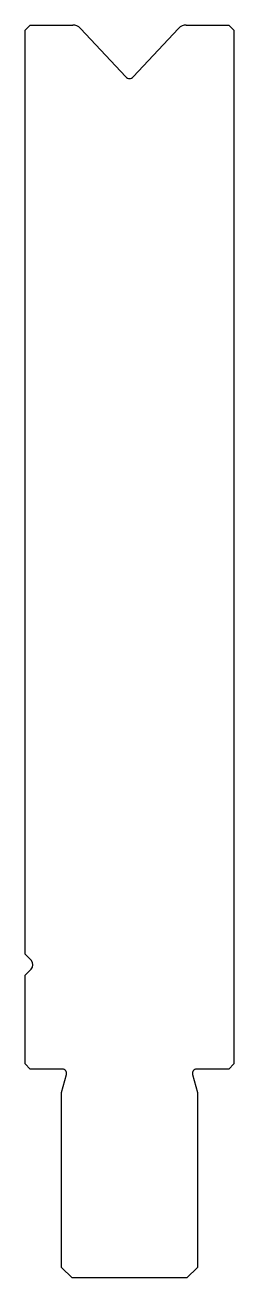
# Model space of a CAD drawing. Header units: metres. Extents: x -10 to 10, y -72 to 48.
import ezdxf

# ---------------------------------------------------------------- set-up
doc = ezdxf.new("R2010")
doc.units = ezdxf.units.M

msp = doc.modelspace()

# ---------------------------------------------------------------- linework, layer by layer
for p, q in [((-9.346878, 48.334843), (-9.846878, 47.834843)), ((-9.346878, 48.334843), (-5.281691, 48.334843)), ((-4.550337, 48.016841), (-0.212555, 43.36514)), ((0.518799, 43.36514), (4.85658, 48.016841)), ((5.587934, 48.334843), (9.653122, 48.334843)), ((10.153122, 47.834843), (9.653122, 48.334843)), ((-9.846878, -40.665157), (-9.846878, 47.834843)), ((10.153122, 47.834843), (10.153122, -51.165157)), ((-9.271142, -41.240893), (-9.846878, -40.665157)), ((-9.846878, -42.665157), (-9.271142, -42.089421)), ((-9.846878, -51.165157), (-9.846878, -42.665157)), ((-9.846878, -51.165157), (-9.346878, -51.665157)), ((9.653122, -51.665157), (10.153122, -51.165157)), ((-6.266878, -51.665157), (-9.346878, -51.665157)), ((-6.346878, -53.909203), (-5.880508, -52.168685)), ((6.186751, -52.168685), (6.653122, -53.909203)), ((9.653122, -51.665157), (6.573122, -51.665157)), ((-6.346878, -70.665157), (-6.346878, -53.909203)), ((6.653122, -53.909203), (6.653122, -70.665157)), ((-6.346878, -70.665157), (-5.346878, -71.665157)), ((5.653122, -71.665157), (6.653122, -70.665157)), ((5.653122, -71.665157), (-5.346878, -71.665157))]:
    msp.add_line(p, q)
for centre, radius, start, end in [((-5.281691, 47.334843), 1, 43, 90), ((5.587934, 47.334843), 1, 90, 137), ((0.153122, 43.706139), 0.5, 223, 317), ((-9.695406, -41.665157), 0.6, 315, 45), ((-6.266878, -52.065157), 0.4, 345, 90), ((6.573122, -52.065157), 0.4, 90, 195)]:
    msp.add_arc(centre, radius, start, end)

doc.saveas('drawing.dxf')
